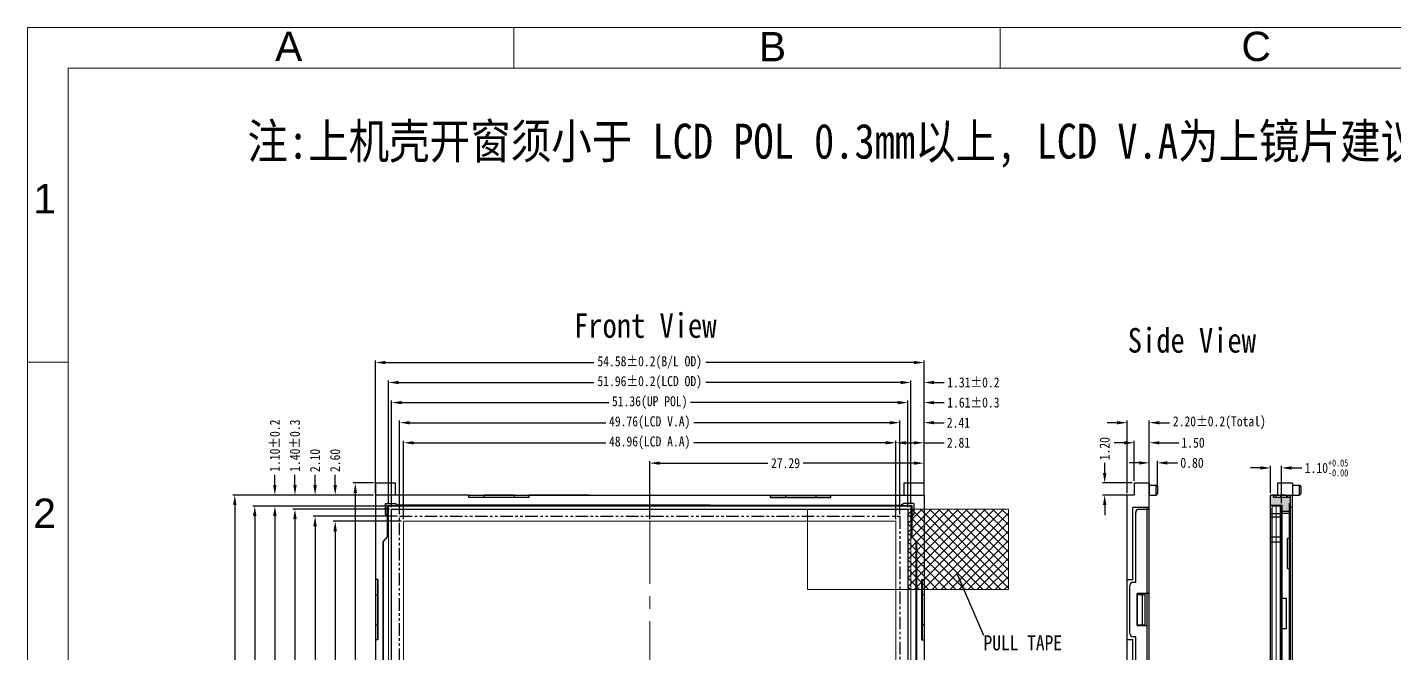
# Model space of a CAD drawing. Header units: millimetres. Extents: x -3761 to -3422, y -2431 to -2197.
# Drawn here: x -3761 to -3625, y -2258.9 to -2196.5 of the extents above; entities that cross this region are included whole.
import ezdxf

# ---------------------------------------------------------------- set-up
doc = ezdxf.new("R2010")
doc.units = ezdxf.units.MM
doc.linetypes.add('CENTER', pattern=[2, 1.25, -0.25, 0.25, -0.25])
doc.linetypes.add('PHANTOM', pattern=[2.5, 1.25, -0.25, 0.25, -0.25, 0.25, -0.25])
for name, color, linetype in [('', 7, 'Continuous'), ('BEF', 4, 'Continuous'), ('BL', 2, 'Continuous'), ('BM', 2, 'Continuous'), ('BZ', 6, 'ByBlock'), ('POL', 2, 'Continuous'), ('TK', 4, 'Continuous'), ('版框', 7, 'Continuous')]:
    doc.layers.add(name, color=color, linetype=linetype)
for name, color, linetype, lineweight in [('1', 7, 'Continuous', 13), ('DIM', 3, 'Continuous', 20), ('FPC', 2, 'Continuous', 20), ('LCD', 5, 'Continuous', 20)]:
    doc.layers.add(name, color=color, linetype=linetype, lineweight=lineweight)
doc.styles.add('s2', font='')
doc.styles.add('宋体', font='', dxfattribs={"width": 0.85})
doc.styles.get('s2').set_extended_font_data('仿宋_GB2312')
doc.styles.get('宋体').set_extended_font_data('SimSun')
doc.dimstyles.new('2', dxfattribs={"dimtxt": 1, "dimasz": 1.8, "dimexe": 0.6, "dimexo": 0.625, "dimtad": 1, "dimzin": 1, "dimdsep": 46, "dimtxsty": '宋体', "dimcen": 2.5, "dimclrd": 3, "dimclre": 3, "dimclrt": 3, "dimadec": 0, "dimazin": 0, "dimtfac": 1, "dimtmove": 0, "dimatfit": 3, "dimfxl": 0, "dimarcsym": 0})
doc.dimstyles.new('副本 Standard', dxfattribs={"dimtxt": 1, "dimasz": 1, "dimexe": 0.2, "dimexo": 0.2, "dimgap": 0.3, "dimtad": 0, "dimzin": 0, "dimdsep": 46, "dimtxsty": '宋体', "dimcen": 0.09, "dimclrd": 3, "dimclre": 3, "dimclrt": 3, "dimadec": 0, "dimazin": 0, "dimtfac": 1, "dimtofl": 0, "dimtmove": 0, "dimatfit": 3, "dimfxl": 0, "dimtolj": 1, "dimtzin": 0, "dimarcsym": 0})

# ---------------------------------------------------------------- blocks, each defined once
blk = doc.blocks.new('*D11')
at = {"color": 3, "lineweight": -2}
for p, q in [((-3726.36, -2242.88), (-3726.36, -2229.7)), ((-3725.36, -2229.9), (-3704.64, -2229.9)), ((-3672.78, -2229.9), (-3693.5, -2229.9)), ((-3671.78, -2242.88), (-3671.78, -2229.7))]:
    blk.add_line(p, q, dxfattribs=at)
at = {"color": 3}
for points in [[(-3725.36, -2229.73), (-3725.36, -2230.06), (-3726.36, -2229.9)], [(-3672.78, -2229.73), (-3672.78, -2230.06), (-3671.78, -2229.9)]]:
    blk.add_solid(points, dxfattribs=at)
at = {"layer": 'Defpoints', "color": 0}
for p in [(-3671.78, -2229.9), (-3726.36, -2243.08), (-3671.78, -2243.08)]:
    blk.add_point(p, dxfattribs=at)
at = {"color": 3, "lineweight": 0, "insert": (-3699.07, -2229.9), "char_height": 1, "attachment_point": 5, "style": '宋体'}
blk.add_mtext('\\A1;54.58%%P0.2(B/L OD)', dxfattribs=at)
blk = doc.blocks.new('*D12')
at = {"color": 3, "lineweight": -2}
for p, q in [((-3725.05, -2243.98), (-3725.05, -2231.68)), ((-3724.05, -2231.88), (-3704.64, -2231.88)), ((-3674.09, -2231.88), (-3693.5, -2231.88)), ((-3673.09, -2243.98), (-3673.09, -2231.68))]:
    blk.add_line(p, q, dxfattribs=at)
at = {"color": 3}
for points in [[(-3724.05, -2231.72), (-3724.05, -2232.05), (-3725.05, -2231.88)], [(-3674.09, -2231.72), (-3674.09, -2232.05), (-3673.09, -2231.88)]]:
    blk.add_solid(points, dxfattribs=at)
at = {"layer": 'Defpoints', "color": 0}
for p in [(-3673.09, -2231.88), (-3725.05, -2244.18), (-3673.09, -2244.18)]:
    blk.add_point(p, dxfattribs=at)
at = {"color": 3, "lineweight": 0, "insert": (-3699.07, -2231.88), "char_height": 1, "attachment_point": 5, "style": '宋体'}
blk.add_mtext('\\A1;51.96%%P0.2(LCD OD)', dxfattribs=at)
blk = doc.blocks.new('*D13')
at = {"color": 3, "lineweight": -2}
for p, q in [((-3724.75, -2244.28), (-3724.75, -2233.68)), ((-3723.75, -2233.88), (-3703.13, -2233.88)), ((-3674.39, -2233.88), (-3695.01, -2233.88)), ((-3673.39, -2244.28), (-3673.39, -2233.68))]:
    blk.add_line(p, q, dxfattribs=at)
at = {"color": 3}
for points in [[(-3723.75, -2233.72), (-3723.75, -2234.05), (-3724.75, -2233.88)], [(-3674.39, -2233.72), (-3674.39, -2234.05), (-3673.39, -2233.88)]]:
    blk.add_solid(points, dxfattribs=at)
at = {"layer": 'Defpoints', "color": 0}
for p in [(-3724.75, -2233.88), (-3724.75, -2244.48), (-3673.39, -2244.48)]:
    blk.add_point(p, dxfattribs=at)
at = {"color": 3, "lineweight": 0, "insert": (-3699.07, -2233.88), "char_height": 1, "attachment_point": 5, "style": '宋体'}
blk.add_mtext('\\A1;51.36(UP POL)', dxfattribs=at)
blk = doc.blocks.new('*D14')
at = {"color": 3, "lineweight": -2}
for p, q in [((-3723.55, -2245.48), (-3723.55, -2237.68)), ((-3722.55, -2237.88), (-3703.45, -2237.88)), ((-3675.59, -2237.88), (-3694.69, -2237.88)), ((-3674.59, -2245.48), (-3674.59, -2237.68))]:
    blk.add_line(p, q, dxfattribs=at)
at = {"color": 3}
for points in [[(-3722.55, -2237.72), (-3722.55, -2238.05), (-3723.55, -2237.88)], [(-3675.59, -2237.72), (-3675.59, -2238.05), (-3674.59, -2237.88)]]:
    blk.add_solid(points, dxfattribs=at)
at = {"layer": 'Defpoints', "color": 0}
for p in [(-3674.59, -2237.88), (-3723.55, -2245.68), (-3674.59, -2245.68)]:
    blk.add_point(p, dxfattribs=at)
at = {"color": 3, "lineweight": 0, "insert": (-3699.07, -2237.88), "char_height": 1, "attachment_point": 5, "style": '宋体'}
blk.add_mtext('\\A1;48.96(LCD A.A)', dxfattribs=at)
blk = doc.blocks.new('*D15')
at = {"color": 3, "lineweight": -2}
for p, q in [((-3726.56, -2243.08), (-3740.55, -2243.08)), ((-3740.35, -2244.08), (-3740.35, -2277.47)), ((-3740.35, -2325.65), (-3740.35, -2288.63)), ((-3726.56, -2326.65), (-3740.55, -2326.65))]:
    blk.add_line(p, q, dxfattribs=at)
at = {"color": 3}
for points in [[(-3740.51, -2244.08), (-3740.18, -2244.08), (-3740.35, -2243.08)], [(-3740.51, -2325.65), (-3740.18, -2325.65), (-3740.35, -2326.65)]]:
    blk.add_solid(points, dxfattribs=at)
at = {"layer": 'Defpoints', "color": 0}
for p in [(-3726.36, -2243.08), (-3740.35, -2326.65), (-3726.36, -2326.65)]:
    blk.add_point(p, dxfattribs=at)
at = {"color": 3, "lineweight": 0, "insert": (-3740.35, -2283.05), "char_height": 1, "attachment_point": 5, "rotation": 90, "style": '宋体'}
blk.add_mtext('\\A1;83.57%%P0.2(B/L OD)', dxfattribs=at)
blk = doc.blocks.new('*D16')
at = {"color": 3, "lineweight": -2}
for p, q in [((-3725.25, -2244.18), (-3738.56, -2244.18)), ((-3738.36, -2245.18), (-3738.36, -2277.43)), ((-3738.36, -2323.4), (-3738.36, -2288.6)), ((-3725.25, -2324.4), (-3738.56, -2324.4))]:
    blk.add_line(p, q, dxfattribs=at)
at = {"color": 3}
for points in [[(-3738.53, -2245.18), (-3738.19, -2245.18), (-3738.36, -2244.18)], [(-3738.53, -2323.4), (-3738.19, -2323.4), (-3738.36, -2324.4)]]:
    blk.add_solid(points, dxfattribs=at)
at = {"layer": 'Defpoints', "color": 0}
for p in [(-3725.05, -2244.18), (-3738.36, -2324.4), (-3725.05, -2324.4)]:
    blk.add_point(p, dxfattribs=at)
at = {"color": 3, "lineweight": 0, "insert": (-3738.36, -2283.01), "char_height": 1, "attachment_point": 5, "rotation": 90, "style": '宋体'}
blk.add_mtext('\\A1;80.22%%P0.2(LCD OD)', dxfattribs=at)
blk = doc.blocks.new('*D17')
at = {"color": 3, "lineweight": -2}
for p, q in [((-3725.25, -2244.18), (-3736.56, -2244.18)), ((-3736.36, -2245.18), (-3736.36, -2278.96)), ((-3736.36, -2320.12), (-3736.36, -2287.07)), ((-3725.25, -2321.12), (-3736.56, -2321.12))]:
    blk.add_line(p, q, dxfattribs=at)
at = {"color": 3}
for points in [[(-3736.53, -2245.18), (-3736.19, -2245.18), (-3736.36, -2244.18)], [(-3736.53, -2320.12), (-3736.19, -2320.12), (-3736.36, -2321.12)]]:
    blk.add_solid(points, dxfattribs=at)
at = {"layer": 'Defpoints', "color": 0}
for p in [(-3725.05, -2244.18), (-3736.36, -2321.12), (-3725.05, -2321.12)]:
    blk.add_point(p, dxfattribs=at)
at = {"color": 3, "lineweight": 0, "insert": (-3736.36, -2283.01), "char_height": 1, "attachment_point": 5, "rotation": 90, "style": '宋体'}
blk.add_mtext('\\A1;76.94(LCD CF)', dxfattribs=at)
blk = doc.blocks.new('*D18')
at = {"color": 3, "lineweight": -2}
for p, q in [((-3724.95, -2244.48), (-3734.56, -2244.48)), ((-3734.36, -2245.48), (-3734.36, -2277.08)), ((-3734.36, -2319.62), (-3734.36, -2288.22)), ((-3724.95, -2320.62), (-3734.56, -2320.62))]:
    blk.add_line(p, q, dxfattribs=at)
at = {"color": 3}
for points in [[(-3734.53, -2245.48), (-3734.19, -2245.48), (-3734.36, -2244.48)], [(-3734.53, -2319.62), (-3734.19, -2319.62), (-3734.36, -2320.62)]]:
    blk.add_solid(points, dxfattribs=at)
at = {"layer": 'Defpoints', "color": 0}
for p in [(-3734.36, -2244.48), (-3724.75, -2244.48), (-3724.75, -2320.62)]:
    blk.add_point(p, dxfattribs=at)
at = {"color": 3, "lineweight": 0, "insert": (-3734.36, -2282.65), "char_height": 1, "attachment_point": 5, "rotation": 90, "style": '宋体'}
blk.add_mtext('\\A1;76.14%%P0.2(UP POL)', dxfattribs=at)
blk = doc.blocks.new('*D19')
at = {"color": 3, "lineweight": -2}
for p, q in [((-3723.75, -2245.68), (-3730.56, -2245.68)), ((-3730.36, -2246.68), (-3730.36, -2278.04)), ((-3730.36, -2318.12), (-3730.36, -2286.76)), ((-3723.75, -2319.12), (-3730.56, -2319.12))]:
    blk.add_line(p, q, dxfattribs=at)
at = {"color": 3}
for points in [[(-3730.53, -2246.68), (-3730.19, -2246.68), (-3730.36, -2245.68)], [(-3730.53, -2318.12), (-3730.19, -2318.12), (-3730.36, -2319.12)]]:
    blk.add_solid(points, dxfattribs=at)
at = {"layer": 'Defpoints', "color": 0}
for p in [(-3723.55, -2245.68), (-3730.36, -2319.12), (-3723.55, -2319.12)]:
    blk.add_point(p, dxfattribs=at)
at = {"color": 3, "lineweight": 0, "insert": (-3730.36, -2282.4), "char_height": 1, "attachment_point": 5, "rotation": 90, "style": '宋体'}
blk.add_mtext('\\A1;73.44(LCD A.A)', dxfattribs=at)
blk = doc.blocks.new('*D20')
at = {"color": 3, "lineweight": -2}
for p, q in [((-3730.36, -2242.08), (-3730.36, -2241.08)), ((-3726.56, -2243.08), (-3730.56, -2243.08)), ((-3723.75, -2245.68), (-3730.56, -2245.68)), ((-3730.36, -2246.68), (-3730.36, -2247.68))]:
    blk.add_line(p, q, dxfattribs=at)
at = {"color": 3}
for points in [[(-3730.53, -2242.08), (-3730.19, -2242.08), (-3730.36, -2243.08)], [(-3730.53, -2246.68), (-3730.19, -2246.68), (-3730.36, -2245.68)]]:
    blk.add_solid(points, dxfattribs=at)
at = {"layer": 'Defpoints', "color": 0}
for p in [(-3730.36, -2243.08), (-3726.36, -2243.08), (-3723.55, -2245.68)]:
    blk.add_point(p, dxfattribs=at)
at = {"color": 3, "lineweight": 0, "insert": (-3730.36, -2239.64), "char_height": 1, "attachment_point": 5, "rotation": 90, "style": '宋体'}
blk.add_mtext('\\A1;2.60', dxfattribs=at)
blk = doc.blocks.new('*D21')
at = {"color": 3, "lineweight": -2}
for p, q in [((-3734.36, -2242.08), (-3734.36, -2241.08)), ((-3726.56, -2243.08), (-3734.56, -2243.08)), ((-3724.95, -2244.48), (-3734.56, -2244.48)), ((-3734.36, -2245.48), (-3734.36, -2246.48))]:
    blk.add_line(p, q, dxfattribs=at)
at = {"color": 3}
for points in [[(-3734.53, -2242.08), (-3734.19, -2242.08), (-3734.36, -2243.08)], [(-3734.53, -2245.48), (-3734.19, -2245.48), (-3734.36, -2244.48)]]:
    blk.add_solid(points, dxfattribs=at)
at = {"layer": 'Defpoints', "color": 0}
for p in [(-3734.36, -2243.08), (-3726.36, -2243.08), (-3724.75, -2244.48)]:
    blk.add_point(p, dxfattribs=at)
at = {"color": 3, "lineweight": 0, "insert": (-3734.36, -2238.17), "char_height": 1, "attachment_point": 5, "rotation": 90, "style": '宋体'}
blk.add_mtext('\\A1;1.40%%P0.3', dxfattribs=at)
blk = doc.blocks.new('*D22')
at = {"color": 3, "lineweight": -2}
for p, q in [((-3736.36, -2242.08), (-3736.36, -2241.08)), ((-3726.56, -2243.08), (-3736.56, -2243.08)), ((-3725.25, -2244.18), (-3736.56, -2244.18)), ((-3736.36, -2245.18), (-3736.36, -2246.18))]:
    blk.add_line(p, q, dxfattribs=at)
at = {"color": 3}
for points in [[(-3736.53, -2242.08), (-3736.19, -2242.08), (-3736.36, -2243.08)], [(-3736.53, -2245.18), (-3736.19, -2245.18), (-3736.36, -2244.18)]]:
    blk.add_solid(points, dxfattribs=at)
at = {"layer": 'Defpoints', "color": 0}
for p in [(-3736.36, -2243.08), (-3726.36, -2243.08), (-3725.05, -2244.18)]:
    blk.add_point(p, dxfattribs=at)
at = {"color": 3, "lineweight": 0, "insert": (-3736.36, -2238.17), "char_height": 1, "attachment_point": 5, "rotation": 90, "style": '宋体'}
blk.add_mtext('\\A1;1.10%%P0.2', dxfattribs=at)
blk = doc.blocks.new('*D23')
at = {"color": 3, "lineweight": -2}
for p, q in [((-3674.59, -2245.48), (-3674.59, -2237.68)), ((-3673.59, -2237.88), (-3672.78, -2237.88)), ((-3671.78, -2242.88), (-3671.78, -2237.68)), ((-3671.78, -2237.88), (-3669.77, -2237.88))]:
    blk.add_line(p, q, dxfattribs=at)
at = {"color": 3}
for points in [[(-3673.59, -2237.72), (-3673.59, -2238.05), (-3674.59, -2237.88)], [(-3672.78, -2237.72), (-3672.78, -2238.05), (-3671.78, -2237.88)]]:
    blk.add_solid(points, dxfattribs=at)
at = {"layer": 'Defpoints', "color": 0}
for p in [(-3671.78, -2237.88), (-3671.78, -2243.08), (-3674.59, -2245.68)]:
    blk.add_point(p, dxfattribs=at)
at = {"color": 3, "lineweight": 0, "insert": (-3668.35, -2237.88), "char_height": 1, "attachment_point": 5, "style": '宋体'}
blk.add_mtext('\\A1;2.81', dxfattribs=at)
blk = doc.blocks.new('*D24')
at = {"color": 3, "lineweight": -2}
for p, q in [((-3674.39, -2233.88), (-3675.39, -2233.88)), ((-3673.39, -2244.28), (-3673.39, -2233.68)), ((-3671.78, -2242.88), (-3671.78, -2233.68)), ((-3670.78, -2233.88), (-3669.78, -2233.88))]:
    blk.add_line(p, q, dxfattribs=at)
at = {"color": 3}
for points in [[(-3674.39, -2233.72), (-3674.39, -2234.05), (-3673.39, -2233.88)], [(-3670.78, -2233.72), (-3670.78, -2234.05), (-3671.78, -2233.88)]]:
    blk.add_solid(points, dxfattribs=at)
at = {"layer": 'Defpoints', "color": 0}
for p in [(-3671.78, -2233.88), (-3671.78, -2243.08), (-3673.39, -2244.48)]:
    blk.add_point(p, dxfattribs=at)
at = {"color": 3, "lineweight": 0, "insert": (-3666.87, -2233.88), "char_height": 1, "attachment_point": 5, "style": '宋体'}
blk.add_mtext('\\A1;1.61%%P0.3', dxfattribs=at)
blk = doc.blocks.new('*D25')
at = {"color": 3, "lineweight": -2}
for p, q in [((-3674.09, -2231.88), (-3675.09, -2231.88)), ((-3673.09, -2243.98), (-3673.09, -2231.68)), ((-3671.78, -2242.88), (-3671.78, -2231.68)), ((-3670.78, -2231.88), (-3669.78, -2231.88))]:
    blk.add_line(p, q, dxfattribs=at)
at = {"color": 3}
for points in [[(-3674.09, -2231.72), (-3674.09, -2232.05), (-3673.09, -2231.88)], [(-3670.78, -2231.72), (-3670.78, -2232.05), (-3671.78, -2231.88)]]:
    blk.add_solid(points, dxfattribs=at)
at = {"layer": 'Defpoints', "color": 0}
for p in [(-3671.78, -2231.88), (-3673.09, -2244.18), (-3671.78, -2243.08)]:
    blk.add_point(p, dxfattribs=at)
at = {"color": 3, "lineweight": 0, "insert": (-3666.87, -2231.88), "char_height": 1, "attachment_point": 5, "style": '宋体'}
blk.add_mtext('\\A1;1.31%%P0.2', dxfattribs=at)
blk = doc.blocks.new('*D26')
at = {"color": 3, "lineweight": -2}
for p, q in [((-3653.81, -2240.88), (-3653.81, -2239.88)), ((-3651.07, -2241.88), (-3654.01, -2241.88)), ((-3651.07, -2243.08), (-3654.01, -2243.08)), ((-3653.81, -2244.08), (-3653.81, -2245.08))]:
    blk.add_line(p, q, dxfattribs=at)
at = {"color": 3}
for points in [[(-3653.98, -2240.88), (-3653.64, -2240.88), (-3653.81, -2241.88)], [(-3653.98, -2244.08), (-3653.64, -2244.08), (-3653.81, -2243.08)]]:
    blk.add_solid(points, dxfattribs=at)
at = {"layer": 'Defpoints', "color": 0}
for p in [(-3650.87, -2241.88), (-3653.81, -2243.08), (-3650.87, -2243.08)]:
    blk.add_point(p, dxfattribs=at)
at = {"color": 3, "lineweight": 0, "insert": (-3653.81, -2238.47), "char_height": 1, "attachment_point": 5, "rotation": 90, "style": '宋体'}
blk.add_mtext('\\A1;1.20', dxfattribs=at)
blk = doc.blocks.new('*D27')
at = {"color": 3, "lineweight": -2}
for p, q in [((-3652.57, -2235.88), (-3653.57, -2235.88)), ((-3651.57, -2242.88), (-3651.57, -2235.68)), ((-3649.37, -2243.58), (-3649.37, -2235.68)), ((-3648.37, -2235.88), (-3647.37, -2235.88))]:
    blk.add_line(p, q, dxfattribs=at)
at = {"color": 3}
for points in [[(-3652.57, -2235.72), (-3652.57, -2236.05), (-3651.57, -2235.88)], [(-3648.37, -2235.72), (-3648.37, -2236.05), (-3649.37, -2235.88)]]:
    blk.add_solid(points, dxfattribs=at)
at = {"layer": 'Defpoints', "color": 0}
for p in [(-3649.37, -2235.88), (-3651.57, -2243.08), (-3649.37, -2243.78)]:
    blk.add_point(p, dxfattribs=at)
at = {"color": 3, "lineweight": 0, "insert": (-3642.4, -2235.88), "char_height": 1, "attachment_point": 5, "style": '宋体'}
blk.add_mtext('\\A1;2.20%%P0.2(Total)', dxfattribs=at)
blk = doc.blocks.new('*D28')
at = {"color": 3, "lineweight": -2}
for p, q in [((-3651.87, -2237.88), (-3652.87, -2237.88)), ((-3650.87, -2241.68), (-3650.87, -2237.68)), ((-3649.37, -2241.68), (-3649.37, -2237.68)), ((-3648.37, -2237.88), (-3646.43, -2237.88))]:
    blk.add_line(p, q, dxfattribs=at)
at = {"color": 3}
for points in [[(-3651.87, -2237.72), (-3651.87, -2238.05), (-3650.87, -2237.88)], [(-3648.37, -2237.72), (-3648.37, -2238.05), (-3649.37, -2237.88)]]:
    blk.add_solid(points, dxfattribs=at)
at = {"layer": 'Defpoints', "color": 0}
for p in [(-3649.37, -2237.88), (-3650.87, -2241.88), (-3649.37, -2241.88)]:
    blk.add_point(p, dxfattribs=at)
at = {"color": 3, "lineweight": 0, "insert": (-3645.02, -2237.88), "char_height": 1, "attachment_point": 5, "style": '宋体'}
blk.add_mtext('\\A1;1.50', dxfattribs=at)
blk = doc.blocks.new('*D29')
at = {"color": 3, "lineweight": -2}
for p, q in [((-3650.37, -2239.88), (-3651.37, -2239.88)), ((-3649.37, -2242.28), (-3649.37, -2239.68)), ((-3648.57, -2242.28), (-3648.57, -2239.68)), ((-3647.57, -2239.88), (-3646.57, -2239.88))]:
    blk.add_line(p, q, dxfattribs=at)
at = {"color": 3}
for points in [[(-3650.37, -2239.72), (-3650.37, -2240.05), (-3649.37, -2239.88)], [(-3647.57, -2239.72), (-3647.57, -2240.05), (-3648.57, -2239.88)]]:
    blk.add_solid(points, dxfattribs=at)
at = {"layer": 'Defpoints', "color": 0}
for p in [(-3648.57, -2239.88), (-3649.37, -2242.48), (-3648.57, -2242.48)]:
    blk.add_point(p, dxfattribs=at)
at = {"color": 3, "lineweight": 0, "insert": (-3645.12, -2239.88), "char_height": 1, "attachment_point": 5, "style": '宋体'}
blk.add_mtext('\\A1;0.80', dxfattribs=at)
blk = doc.blocks.new('A$C087E3DE4')
at = {"layer": 'LCD', "color": 1, "linetype": 'CENTER', "ltscale": 4.974336}
blk.add_line((25.98, 78.72), (25.98, 5.28), dxfattribs=at)
at = {"layer": 'LCD', "color": 1}
for points in [[(0, 80.22), (51.96, 80.22), (51.96, 0), (0, 0)], [(1.5, 78.72), (50.46, 78.72), (50.46, 5.28), (1.5, 5.28)]]:
    blk.add_lwpolyline(points, close=True, dxfattribs=at)
at = {"layer": 'POL'}
blk.add_lwpolyline([(0.3, 79.92), (51.66, 79.92), (51.66, 3.78), (0.3, 3.78), (0.3, 79.92)], dxfattribs=at)
blk = doc.blocks.new('*D55')
at = {"color": 3, "lineweight": -2}
for p, q in [((-3699.07, -2245.48), (-3699.07, -2239.71)), ((-3698.07, -2239.91), (-3687.31, -2239.91)), ((-3672.78, -2239.91), (-3683.81, -2239.91)), ((-3671.78, -2242.88), (-3671.78, -2239.71))]:
    blk.add_line(p, q, dxfattribs=at)
at = {"color": 3}
for points in [[(-3698.07, -2239.74), (-3698.07, -2240.07), (-3699.07, -2239.91)], [(-3672.78, -2239.74), (-3672.78, -2240.07), (-3671.78, -2239.91)]]:
    blk.add_solid(points, dxfattribs=at)
at = {"layer": 'Defpoints', "color": 0}
for p in [(-3671.78, -2239.91), (-3671.78, -2243.08), (-3699.07, -2245.68)]:
    blk.add_point(p, dxfattribs=at)
at = {"color": 3, "lineweight": 0, "insert": (-3685.56, -2239.91), "char_height": 1, "attachment_point": 5, "style": '宋体'}
blk.add_mtext('\\A1;27.29', dxfattribs=at)
blk = doc.blocks.new('*D56')
at = {"color": 3, "lineweight": -2}
for p, q in [((-3726.56, -2241.88), (-3728.56, -2241.88)), ((-3728.36, -2242.88), (-3728.36, -2260.39)), ((-3728.36, -2281.4), (-3728.36, -2263.9)), ((-3723.75, -2282.4), (-3728.56, -2282.4))]:
    blk.add_line(p, q, dxfattribs=at)
at = {"color": 3}
for points in [[(-3728.53, -2242.88), (-3728.19, -2242.88), (-3728.36, -2241.88)], [(-3728.53, -2281.4), (-3728.19, -2281.4), (-3728.36, -2282.4)]]:
    blk.add_solid(points, dxfattribs=at)
at = {"layer": 'Defpoints', "color": 0}
for p in [(-3728.36, -2241.88), (-3726.36, -2241.88), (-3723.55, -2282.4)]:
    blk.add_point(p, dxfattribs=at)
at = {"color": 3, "lineweight": 0, "insert": (-3728.36, -2262.14), "char_height": 1, "attachment_point": 5, "rotation": 90, "style": '宋体'}
blk.add_mtext('\\A1;40.52', dxfattribs=at)
blk = doc.blocks.new('A$C13F624C6')
at = {"layer": 'FPC'}
for points in [[(0.13, 79.92), (0, 79.92), (0, 3.78), (0.13, 3.78), (0.13, 79.92)], [(0.93, 79.92), (1.08, 79.92), (1.08, 3.58), (0.93, 3.58), (0.93, 79.92)]]:
    blk.add_lwpolyline(points, dxfattribs=at)
at = {"layer": 'LCD', "color": 1}
for points in [[(0.13, 80.22), (0.53, 80.22), (0.53, 3.28), (0.13, 3.28)], [(0.53, 80.22), (0.93, 80.22), (0.93, 0), (0.53, 0)]]:
    blk.add_lwpolyline(points, close=True, dxfattribs=at)
blk = doc.blocks.new('A$C72CC10FF')
at = {"layer": 'BL', "linetype": 'Continuous'}
for p, q in [((2, 91.77), (0, 91.77)), ((2, 90.57), (2, 91.77)), ((52.58, 91.77), (52.58, 90.57)), ((54.58, 91.77), (52.58, 91.77)), ((9.29, 90.57), (0, 90.57)), ((0, 90.57), (0, 82.16)), ((9.29, 90.32), (9.29, 90.57)), ((15.29, 90.32), (9.29, 90.32)), ((13.79, 90.57), (10.79, 90.57)), ((10.79, 90.57), (10.79, 90.32)), ((13.79, 90.57), (13.79, 90.32)), ((21.29, 90.57), (15.29, 90.57)), ((15.29, 90.57), (39.3, 90.57)), ((15.29, 90.32), (15.29, 90.57)), ((39.3, 90.32), (39.3, 90.57)), ((39.3, 90.32), (45.3, 90.32)), ((40.8, 90.57), (43.8, 90.57)), ((40.8, 90.57), (40.8, 90.32)), ((43.8, 90.57), (43.8, 90.32)), ((45.3, 90.57), (54.58, 90.57)), ((45.3, 90.32), (45.3, 90.57)), ((54.58, 90.57), (54.58, 82.16)), ((1.01, 89.72), (2.01, 89.72)), ((1.01, 89.72), (1.01, 88.72)), ((1.21, 88.42), (1.01, 88.72)), ((2.01, 89.72), (2.23, 89.57)), ((33.29, 89.57), (2.23, 89.57)), ((33.29, 89.57), (52.35, 89.57)), ((52.57, 89.72), (52.35, 89.57)), ((53.57, 89.72), (52.57, 89.72)), ((53.37, 88.42), (53.57, 88.72)), ((53.57, 89.72), (53.57, 88.72)), ((0.25, 82.16), (0, 82.16)), ((0.25, 82.16), (0.25, 76.16)), ((54.33, 82.16), (54.33, 76.16)), ((54.33, 82.16), (54.58, 82.16)), ((0, 80.66), (0, 77.66)), ((0, 80.66), (0.25, 80.66)), ((0.76, 81.57), (0.76, 75.97)), ((53.82, 81.57), (53.82, 75.97)), ((54.58, 80.66), (54.33, 80.66)), ((54.58, 80.66), (54.58, 77.66)), ((0, 77.66), (0.25, 77.66)), ((54.58, 77.66), (54.33, 77.66)), ((0.25, 76.16), (0, 76.16)), ((0, 76.16), (0, 51.39)), ((54.33, 76.16), (54.58, 76.16)), ((54.58, 76.16), (54.58, 51.39))]:
    blk.add_line(p, q, dxfattribs=at)
at = {"layer": 'BL'}
for p, q in [((0, 91.77), (0, 90.57)), ((54.58, 90.57), (54.58, 91.77)), ((1.01, 88.72), (1.01, 89.72)), ((1.01, 89.72), (2.01, 89.72)), ((1.21, 88.42), (1.01, 88.72)), ((1.21, 86.42), (1.21, 88.42)), ((2.01, 89.72), (2.23, 89.57)), ((53.57, 88.72), (53.37, 88.42)), ((53.37, 88.42), (53.37, 86.42)), ((53.57, 89.72), (53.57, 88.72)), ((0.76, 85.92), (1.21, 86.42)), ((0.76, 15.03), (0.76, 85.92)), ((53.36, 86.47), (53.36, 86.47)), ((53.37, 86.42), (53.82, 85.92)), ((53.82, 85.92), (53.82, 15.03))]:
    blk.add_line(p, q, dxfattribs=at)
at = {"layer": 'BM', "color": 4}
for p, q in [((1.22, 89.52), (53.36, 89.52)), ((1.22, 86.42), (1.22, 89.52)), ((53.36, 89.52), (53.36, 86.42)), ((0.81, 85.97), (1.22, 86.42)), ((0.81, 86.02), (0.81, 86.02)), ((0.81, 14.99), (0.81, 85.97)), ((1.22, 86.42), (1.22, 86.42)), ((53.36, 86.47), (53.36, 86.47)), ((53.36, 86.42), (53.77, 85.96)), ((53.77, 85.96), (53.77, 14.99))]:
    blk.add_line(p, q, dxfattribs=at)
at = {"layer": 'BM', "color": 252, "linetype": 'PHANTOM'}
for p, q in [((2.41, 14.07), (2.41, 88.47)), ((2.41, 88.47), (52.17, 88.47)), ((52.17, 88.47), (52.17, 14.07))]:
    blk.add_line(p, q, dxfattribs=at)
at = {"layer": 'BZ'}
for p, q in [((9.29, 90.57), (15.29, 90.57)), ((9.29, 90.37), (15.29, 90.37)), ((39.3, 90.57), (45.3, 90.57)), ((39.3, 90.37), (45.3, 90.37)), ((0, 82.16), (0, 76.16)), ((0.2, 82.16), (0.2, 76.16)), ((54.38, 82.16), (54.38, 76.16)), ((54.58, 82.16), (54.58, 76.16))]:
    blk.add_line(p, q, dxfattribs=at)
blk = doc.blocks.new('A$C709146FB')
at = {"layer": 'BL', "linetype": 'Continuous'}
for p, q in [((0.7, 84.77), (0.7, 83.57)), ((2.2, 84.77), (0.7, 84.77)), ((2.2, 84.77), (2.2, 83.57)), ((2.2, 84.57), (2.85, 84.57)), ((2.85, 84.57), (2.85, 83.57)), ((3, 84.42), (3, 83.72)), ((0, 0), (0, 83.57)), ((0.7, 83.57), (0, 83.57)), ((2.2, 82.32), (2.2, 83.57)), ((2.2, 83.57), (2.85, 83.57)), ((0.55, 75.15), (0.55, 82.32)), ((2.2, 82.32), (0.55, 82.32)), ((2, 0.82), (2, 82.32)), ((0.55, 75.15), (0, 75.15)), ((1.8, 73.65), (1, 73.65)), ((1, 73.65), (1, 70.65)), ((1.5, 73.65), (1.5, 70.65)), ((1.8, 70.65), (1.8, 73.65)), ((1, 70.65), (1.8, 70.65)), ((0.55, 69.15), (0, 69.15)), ((0.55, 44.38), (0.55, 69.15))]:
    blk.add_line(p, q, dxfattribs=at)
at = {"layer": 'BL', "color": 6}
for p, q in [((0.85, 74.88), (0.85, 81.85)), ((2.2, 82.15), (1.15, 82.15)), ((2, 82.15), (2, 82.32)), ((2.2, 1.05), (2.2, 82.32)), ((0.85, 74.88), (0.58, 74.88)), ((0.28, 69.78), (0.28, 74.58)), ((2.2, 73.78), (1, 73.78)), ((1, 70.58), (1, 73.78)), ((2, 63.36), (2, 73.78)), ((0.85, 69.48), (0.58, 69.48)), ((0.85, 44.11), (0.85, 69.48)), ((1, 70.58), (2, 70.58))]:
    blk.add_line(p, q, dxfattribs=at)
at = {"layer": 'BL', "linetype": 'Continuous'}
for centre, start, end in [((2.85, 84.42), 0, 90), ((2.85, 83.72), 270, 0)]:
    blk.add_arc(centre, 0.15, start, end, dxfattribs=at)
at = {"layer": 'BL', "color": 6}
for centre, start, end in [((1.15, 81.85), 90, 180), ((0.58, 74.58), 90, 180), ((0.58, 69.78), 180, 270)]:
    blk.add_arc(centre, 0.3, start, end, dxfattribs=at)
blk = doc.blocks.new('A$C3BA07663')
at = {"layer": 'BL'}
h = blk.add_hatch(dxfattribs=at)
h.set_pattern_fill('ANSI33', color=256, scale=0.03, style=0)
h.set_pattern_definition([(45, (-1316.07183, -113.03232), (-0.134703842, 0.134703842), []), (45, (-1315.93713, -113.03232), (-0.134703842, 0.134703842), [0.09525, -0.047625])])
h.paths.add_polyline_path([(1.87, 3.1), (1.4, 3.1), (1.4, 2.6), (1.87, 2.6)])
h.paths.add_polyline_path([(2, 83.32), (0.55, 83.32), (0.55, 83.57), (0, 83.57), (0, 82.57), (1.16, 82.57), (1.16, 81.97), (1.87, 81.97), (1.87, 82.77), (2, 82.77)])
at = {"layer": 'BEF', "linetype": 'Continuous'}
blk.add_line((1.1, 1.05), (1.1, 82.57), dxfattribs=at)
at = {"layer": 'BL', "linetype": 'Continuous'}
for p, q in [((0.7, 84.77), (0.7, 83.57)), ((2.2, 84.77), (0.7, 84.77)), ((2.2, 84.77), (2.2, 83.57)), ((2.2, 84.57), (2.85, 84.57)), ((2.85, 84.57), (2.85, 83.57)), ((3, 84.42), (3, 83.72)), ((0, 0), (0, 83.57)), ((0.7, 83.57), (0, 83.57)), ((0.55, 83.32), (0.55, 83.57)), ((2, 83.32), (0.55, 83.32)), ((1.5, 83.57), (1, 83.57)), ((1, 83.57), (1, 83.32)), ((1.8, 83.32), (1.5, 83.57)), ((2, 82.77), (2, 83.32)), ((2.2, 82.32), (2.2, 83.57)), ((2.2, 83.57), (2.85, 83.57)), ((0, 82.57), (1.16, 82.57)), ((0, 81.72), (1.16, 81.72)), ((1.16, 1.05), (1.16, 82.57)), ((1.16, 81.97), (1.87, 81.97)), ((1.16, 81.77), (1.87, 81.77)), ((1.87, 0), (1.87, 82.77)), ((1.87, 82.77), (2, 82.77)), ((2.2, 82.32), (2, 82.32)), ((2, 0.82), (2, 82.32)), ((0, 81.42), (1.16, 81.42)), ((1.67, 76.27), (1.67, 79.27)), ((1.67, 79.27), (1.87, 79.27)), ((1.67, 76.27), (1.87, 76.27)), ((1.6, 73.27), (1.16, 73.27)), ((1.6, 70.27), (1.6, 73.27)), ((1.6, 70.27), (1.16, 70.27))]:
    blk.add_line(p, q, dxfattribs=at)
at = {"layer": 'BL', "color": 6}
for p, q in [((0.28, 83.57), (2.2, 83.57)), ((0.28, 83.37), (0.28, 83.57)), ((0.28, 83.37), (2, 83.37)), ((2, 1.05), (2, 83.57)), ((2, 82.15), (2, 83.37)), ((2.2, 1.05), (2.2, 83.57)), ((2, 63.36), (2, 73.78))]:
    blk.add_line(p, q, dxfattribs=at)
at = {"layer": 'BL'}
for p, q in [((0, 79.42), (1.16, 79.42)), ((0, 78.92), (1.16, 78.92))]:
    blk.add_line(p, q, dxfattribs=at)
at = {"layer": 'BL', "linetype": 'Continuous'}
for centre, start, end in [((2.85, 84.42), 0, 90), ((2.85, 83.72), 270, 0)]:
    blk.add_arc(centre, 0.15, start, end, dxfattribs=at)
blk = doc.blocks.new('*D54')
at = {"color": 3, "lineweight": -2}
for p, q in [((-3637.31, -2242.88), (-3637.31, -2240.18)), ((-3636.21, -2243.88), (-3636.21, -2240.18)), ((-3638.31, -2240.38), (-3639.31, -2240.38)), ((-3635.21, -2240.38), (-3634.21, -2240.38))]:
    blk.add_line(p, q, dxfattribs=at)
at = {"color": 3}
for points in [[(-3638.31, -2240.22), (-3638.31, -2240.55), (-3637.31, -2240.38)], [(-3635.21, -2240.22), (-3635.21, -2240.55), (-3636.21, -2240.38)]]:
    blk.add_solid(points, dxfattribs=at)
at = {"layer": 'Defpoints', "color": 0}
for p in [(-3637.31, -2240.38), (-3637.31, -2243.08), (-3636.21, -2244.08)]:
    blk.add_point(p, dxfattribs=at)
at = {"color": 3, "lineweight": 0, "insert": (-3631.74, -2240.38), "char_height": 1, "attachment_point": 5, "style": '宋体'}
blk.add_mtext('\\A1;{\\A1;1.10{\\H0.7x;\\S+0.05^ -0.00;}}', dxfattribs=at)
blk = doc.blocks.new('*D57')
at = {"color": 3, "lineweight": -2}
for p, q in [((-3723.95, -2244.98), (-3723.95, -2235.68)), ((-3722.95, -2235.88), (-3703.45, -2235.88)), ((-3675.19, -2235.88), (-3694.69, -2235.88)), ((-3674.19, -2244.98), (-3674.19, -2235.68))]:
    blk.add_line(p, q, dxfattribs=at)
at = {"color": 3}
for points in [[(-3722.95, -2235.72), (-3722.95, -2236.05), (-3723.95, -2235.88)], [(-3675.19, -2235.72), (-3675.19, -2236.05), (-3674.19, -2235.88)]]:
    blk.add_solid(points, dxfattribs=at)
at = {"layer": 'Defpoints', "color": 0}
for p in [(-3674.19, -2235.88), (-3723.95, -2245.18), (-3674.19, -2245.18)]:
    blk.add_point(p, dxfattribs=at)
at = {"color": 3, "lineweight": 0, "insert": (-3699.07, -2235.88), "char_height": 1, "attachment_point": 5, "style": '宋体'}
blk.add_mtext('\\A1;49.76(LCD V.A)', dxfattribs=at)
blk = doc.blocks.new('*D58')
at = {"color": 3, "lineweight": -2}
for p, q in [((-3724.15, -2245.18), (-3732.56, -2245.18)), ((-3732.36, -2246.18), (-3732.36, -2278.02)), ((-3732.36, -2318.58), (-3732.36, -2286.74)), ((-3724.15, -2319.58), (-3732.56, -2319.58))]:
    blk.add_line(p, q, dxfattribs=at)
at = {"color": 3}
for points in [[(-3732.53, -2246.18), (-3732.19, -2246.18), (-3732.36, -2245.18)], [(-3732.53, -2318.58), (-3732.19, -2318.58), (-3732.36, -2319.58)]]:
    blk.add_solid(points, dxfattribs=at)
at = {"layer": 'Defpoints', "color": 0}
for p in [(-3732.36, -2245.18), (-3723.95, -2245.18), (-3723.95, -2319.58)]:
    blk.add_point(p, dxfattribs=at)
at = {"color": 3, "lineweight": 0, "insert": (-3732.36, -2282.38), "char_height": 1, "attachment_point": 5, "rotation": 90, "style": '宋体'}
blk.add_mtext('\\A1;74.40(LCD V.A)', dxfattribs=at)
blk = doc.blocks.new('*D59')
at = {"color": 3, "lineweight": -2}
for p, q in [((-3675.19, -2235.88), (-3676.19, -2235.88)), ((-3674.19, -2244.98), (-3674.19, -2235.68)), ((-3671.78, -2241.68), (-3671.78, -2235.68)), ((-3670.78, -2235.88), (-3669.78, -2235.88))]:
    blk.add_line(p, q, dxfattribs=at)
at = {"color": 3}
for points in [[(-3675.19, -2235.72), (-3675.19, -2236.05), (-3674.19, -2235.88)], [(-3670.78, -2235.72), (-3670.78, -2236.05), (-3671.78, -2235.88)]]:
    blk.add_solid(points, dxfattribs=at)
at = {"layer": 'Defpoints', "color": 0}
for p in [(-3671.78, -2235.88), (-3671.78, -2241.88), (-3674.19, -2245.18)]:
    blk.add_point(p, dxfattribs=at)
at = {"color": 3, "lineweight": 0, "insert": (-3668.36, -2235.88), "char_height": 1, "attachment_point": 5, "style": '宋体'}
blk.add_mtext('\\A1;2.41', dxfattribs=at)
blk = doc.blocks.new('*D60')
at = {"color": 3, "lineweight": -2}
for p, q in [((-3732.36, -2242.08), (-3732.36, -2241.08)), ((-3726.56, -2243.08), (-3732.56, -2243.08)), ((-3724.15, -2245.18), (-3732.56, -2245.18)), ((-3732.36, -2246.18), (-3732.36, -2247.18))]:
    blk.add_line(p, q, dxfattribs=at)
at = {"color": 3}
for points in [[(-3732.53, -2242.08), (-3732.19, -2242.08), (-3732.36, -2243.08)], [(-3732.53, -2246.18), (-3732.19, -2246.18), (-3732.36, -2245.18)]]:
    blk.add_solid(points, dxfattribs=at)
at = {"layer": 'Defpoints', "color": 0}
for p in [(-3732.36, -2243.08), (-3726.36, -2243.08), (-3723.95, -2245.18)]:
    blk.add_point(p, dxfattribs=at)
at = {"color": 3, "lineweight": 0, "insert": (-3732.36, -2239.64), "char_height": 1, "attachment_point": 5, "rotation": 90, "style": '宋体'}
blk.add_mtext('\\A1;2.10', dxfattribs=at)

msp = doc.modelspace()

# ---------------------------------------------------------------- hatches: boundary and pattern name
at = {"layer": 'TK', "lineweight": 0}
h = msp.add_hatch(dxfattribs=at)
h.set_pattern_fill('ANSI37', color=30, scale=0.2, style=0)
h.set_pattern_definition([(45, (-6019.489, -2998.0193), (-0.4490128, 0.4490128), []), (135, (-6019.489, -2998.0193), (-0.4490128, -0.4490128), [])])
h.paths.add_polyline_path([(-3673.389, -2244.484), (-3663.389, -2244.484), (-3663.389, -2252.484), (-3673.389, -2252.484)])

# ---------------------------------------------------------------- linework, layer by layer
at = {"layer": '', "color": 3, "lineweight": 0}
msp.add_line((-3673.089, -2244.184), (-3673.089, -2252.184), dxfattribs=at)
at = {"layer": 'BL', "color": 5, "linetype": 'Continuous', "lineweight": 0}
for p, q in [((-3725.049, -2244.184), (-3725.049, -2250.598)), ((-3704.969, -2244.184), (-3725.049, -2244.184)), ((-3693.169, -2244.184), (-3673.089, -2244.184)), ((-3673.089, -2244.184), (-3673.089, -2250.598))]:
    msp.add_line(p, q, dxfattribs=at)
at = {"layer": 'TK', "color": 30, "lineweight": 0}
for points in [[(-3683.389, -2244.484), (-3673.389, -2244.484), (-3673.389, -2252.484), (-3683.389, -2252.484), (-3683.389, -2244.484)], [(-3673.389, -2244.484), (-3663.389, -2244.484), (-3663.389, -2252.484), (-3673.389, -2252.484), (-3673.389, -2244.484)]]:
    msp.add_lwpolyline(points, dxfattribs=at)
at = {"layer": '版框', "lineweight": 0}
for points in [[(-3422.299, -2430.648), (-3422.299, -2196.545), (-3760.984, -2196.545), (-3760.984, -2430.648)], [(-3426.352, -2426.595), (-3426.352, -2200.595), (-3756.933, -2200.595), (-3756.933, -2426.595)]]:
    msp.add_lwpolyline(points, close=True, dxfattribs=at)
for points in [[(-3712.6, -2196.545), (-3712.601, -2200.595)], [(-3664.217, -2196.545), (-3664.218, -2200.595)], [(-3760.984, -2229.874), (-3756.933, -2229.876)]]:
    msp.add_lwpolyline(points, dxfattribs=at)

# ---------------------------------------------------------------- block references
at = {"lineweight": 0}
for name, p in [('A$C72CC10FF', (-3726.359, -2333.656)), ('A$C709146FB', (-3651.571, -2326.654)), ('A$C3BA07663', (-3637.308, -2326.654)), ('A$C13F624C6', (-3637.288, -2324.404))]:
    msp.add_blockref(name, p, dxfattribs=at)
at = {"layer": 'TK', "color": 30, "lineweight": 0}
msp.add_blockref('A$C087E3DE4', (-3725.049, -2324.404), dxfattribs=at)

# ---------------------------------------------------------------- texts
at = {"layer": '1', "color": 0, "lineweight": 0, "insert": (-3739.086, -2206.132), "char_height": 3.47597, "width": 266.47587, "attachment_point": 1, "style": '宋体'}
msp.add_mtext('{\\C1;注:上机壳开窗须小于 LCD POL 0.3mm以上, LCD V.A为上镜片建议开窗区.\\P }', dxfattribs=at)
at = {"layer": 'DIM', "color": 30, "lineweight": 0, "char_height": 2.45, "attachment_point": 1, "style": '宋体'}
for s, insert, width in [('Front View', (-3706.594, -2224.988), 19.67428), ('Side View', (-3651.514, -2226.463), 19.06693)]:
    msp.add_mtext(s, dxfattribs=dict(at, insert=insert, width=width))
at = {"layer": 'DIM', "color": 7, "lineweight": 0, "insert": (-3665.858, -2257.034), "char_height": 1.5, "attachment_point": 1, "style": '宋体'}
msp.add_mtext_dynamic_manual_height_columns('{\\C3;PULL TAPE}', width=8.64931, gutter_width=19.25, heights=[0], dxfattribs=at)
at = {"layer": '版框', "lineweight": 0, "char_height": 2.91724, "width": 37.27033, "rotation": 359.98072, "style": 's2'}
for s, insert, attachment_point in [('{\\fArial|b0|i0|c0|p32;A}', (-3736.341, -2199.908), 7), ('{\\fArial|b0|i0|c0|p32;B}', (-3688.216, -2199.924), 7), ('{\\fArial|b0|i0|c0|p32;C}', (-3640.208, -2199.941), 7), ('{\\fArial|b0|i0|c0|p32;1}', (-3758.126, -2212.137), 3), ('{\\fArial|b0|i0|c0|p32;2}', (-3758.136, -2243.434), 3)]:
    msp.add_mtext(s, dxfattribs=dict(at, insert=insert, attachment_point=attachment_point))

# ---------------------------------------------------------------- dimensions: what is measured, and where the dimension line sits
at = {"lineweight": 0}
for base, p1, p2, text, picture, middle in [((-3671.779, -2229.898), (-3726.359, -2243.084), (-3671.779, -2243.084), '<>%%P0.2(B/L OD)', '*D11', (-3699.069, -2229.898)), ((-3673.089, -2231.884), (-3725.049, -2244.184), (-3673.089, -2244.184), '<>%%P0.2(LCD OD)', '*D12', (-3699.069, -2231.884)), ((-3724.749, -2233.884), (-3673.389, -2244.484), (-3724.749, -2244.484), '<>(UP POL)', '*D13', (-3699.069, -2233.884)), ((-3674.589, -2237.884), (-3723.549, -2245.684), (-3674.589, -2245.684), '<>(LCD A.A)', '*D14', (-3699.069, -2237.884)), ((-3637.308, -2240.384), (-3636.208, -2244.084), (-3637.308, -2243.084), '{\\A1;<>{\\H0.7x;\\S+0.05^ -0.00;}}', '*D54', (-3631.745, -2240.384))]:
    dim = msp.add_linear_dim(base=base, p1=p1, p2=p2, text=text, dimstyle='副本 Standard', dxfattribs=at)
    dim.commit()
    dim.dimension.update_dxf_attribs({"geometry": picture, "text_midpoint": middle, "dimtype": 160})
for base, p1, p2, text, picture, middle in [((-3671.779, -2231.884), (-3673.089, -2244.184), (-3671.779, -2243.084), '<>%%P0.2', '*D25', (-3666.866, -2231.884)), ((-3671.779, -2233.884), (-3673.389, -2244.484), (-3671.779, -2243.084), '<>%%P0.3', '*D24', (-3666.866, -2233.884)), ((-3674.189, -2235.884), (-3723.949, -2245.184), (-3674.189, -2245.184), '<>(LCD V.A)', '*D57', (-3699.069, -2235.884)), ((-3649.371, -2235.884), (-3651.571, -2243.084), (-3649.371, -2243.784), '<>%%P0.2(Total)', '*D27', (-3642.398, -2235.884))]:
    dim = msp.add_linear_dim(base=base, p1=p1, p2=p2, text=text, dimstyle='副本 Standard', dxfattribs=at)
    dim.commit()
    dim.dimension.update_dxf_attribs({"geometry": picture, "text_midpoint": middle})
for base, p1, text, picture, middle in [((-3736.359, -2243.084), (-3725.049, -2244.184), '<>%%P0.2', '*D22', (-3736.359, -2238.17)), ((-3734.359, -2243.084), (-3724.749, -2244.484), '<>%%P0.3', '*D21', (-3734.359, -2238.17))]:
    dim = msp.add_linear_dim(base=base, p1=p1, p2=(-3726.359, -2243.084), angle=90, text=text, dimstyle='副本 Standard', dxfattribs=at)
    dim.commit()
    dim.dimension.update_dxf_attribs({"geometry": picture, "text_midpoint": middle})
for base, p1, p2, picture, middle in [((-3671.779, -2235.884), (-3674.189, -2245.184), (-3671.779, -2241.884), '*D59', (-3668.363, -2235.884)), ((-3648.571, -2239.884), (-3649.371, -2242.484), (-3648.571, -2242.484), '*D29', (-3645.121, -2239.884))]:
    dim = msp.add_linear_dim(base=base, p1=p1, p2=p2, dimstyle='副本 Standard', dxfattribs=at)
    dim.commit()
    dim.dimension.update_dxf_attribs({"geometry": picture, "text_midpoint": middle})
for base, p1, p2, picture, middle in [((-3671.779, -2237.884), (-3674.589, -2245.684), (-3671.779, -2243.084), '*D23', (-3668.352, -2237.884)), ((-3649.371, -2237.884), (-3650.871, -2241.884), (-3649.371, -2241.884), '*D28', (-3645.023, -2237.884)), ((-3671.779, -2239.906), (-3699.069, -2245.684), (-3671.779, -2243.084), '*D55', (-3685.559, -2239.906))]:
    dim = msp.add_linear_dim(base=base, p1=p1, p2=p2, dimstyle='副本 Standard', dxfattribs=at)
    dim.commit()
    dim.dimension.update_dxf_attribs({"geometry": picture, "text_midpoint": middle, "dimtype": 160})
for base, p1, p2, picture, middle in [((-3653.809, -2243.084), (-3650.871, -2241.884), (-3650.871, -2243.084), '*D26', (-3653.809, -2238.474)), ((-3730.359, -2243.084), (-3723.549, -2245.684), (-3726.359, -2243.084), '*D20', (-3730.359, -2239.636))]:
    dim = msp.add_linear_dim(base=base, p1=p1, p2=p2, angle=90, dimstyle='副本 Standard', dxfattribs=at)
    dim.commit()
    dim.dimension.update_dxf_attribs({"geometry": picture, "text_midpoint": middle, "dimtype": 160})
for base, p1, p2, picture, middle in [((-3732.359, -2243.084), (-3723.949, -2245.184), (-3726.359, -2243.084), '*D60', (-3732.359, -2239.636)), ((-3728.359, -2241.884), (-3723.549, -2282.404), (-3726.359, -2241.884), '*D56', (-3728.359, -2262.144))]:
    dim = msp.add_linear_dim(base=base, p1=p1, p2=p2, angle=90, dimstyle='副本 Standard', dxfattribs=at)
    dim.commit()
    dim.dimension.update_dxf_attribs({"geometry": picture, "text_midpoint": middle})
for base, p1, p2, text, picture, middle in [((-3740.346, -2326.654), (-3726.359, -2243.084), (-3726.359, -2326.654), '<>%%P0.2(B/L OD)', '*D15', (-3740.346, -2283.052)), ((-3738.359, -2324.404), (-3725.049, -2244.184), (-3725.049, -2324.404), '<>%%P0.2(LCD OD)', '*D16', (-3738.359, -2283.014)), ((-3736.359, -2321.124), (-3725.049, -2244.184), (-3725.049, -2321.124), '<>(LCD CF)', '*D17', (-3736.359, -2283.014)), ((-3734.359, -2244.484), (-3724.749, -2320.624), (-3724.749, -2244.484), '<>%%P0.2(UP POL)', '*D18', (-3734.359, -2282.654)), ((-3730.359, -2319.124), (-3723.549, -2245.684), (-3723.549, -2319.124), '<>(LCD A.A)', '*D19', (-3730.359, -2282.404))]:
    dim = msp.add_linear_dim(base=base, p1=p1, p2=p2, angle=90, text=text, dimstyle='副本 Standard', dxfattribs=at)
    dim.commit()
    dim.dimension.update_dxf_attribs({"geometry": picture, "text_midpoint": middle, "dimtype": 160})
dim = msp.add_linear_dim(base=(-3732.359, -2245.184), p1=(-3723.949, -2319.584), p2=(-3723.949, -2245.184), angle=90, text='<>(LCD V.A)', dimstyle='副本 Standard', override={"dimfxl": 0.5}, dxfattribs=at)
dim.commit()
dim.dimension.update_dxf_attribs({"geometry": '*D58', "text_midpoint": (-3732.359, -2282.384)})

# ---------------------------------------------------------------- leaders
at = {"layer": 'TK', "color": 30, "lineweight": 0}
msp.add_leader([(-3668.504, -2250.879), (-3665.858, -2257.034)], dimstyle='2', override={"dimgap": 0.625, "dimtad": 0}, dxfattribs=at)

doc.saveas('drawing.dxf')
